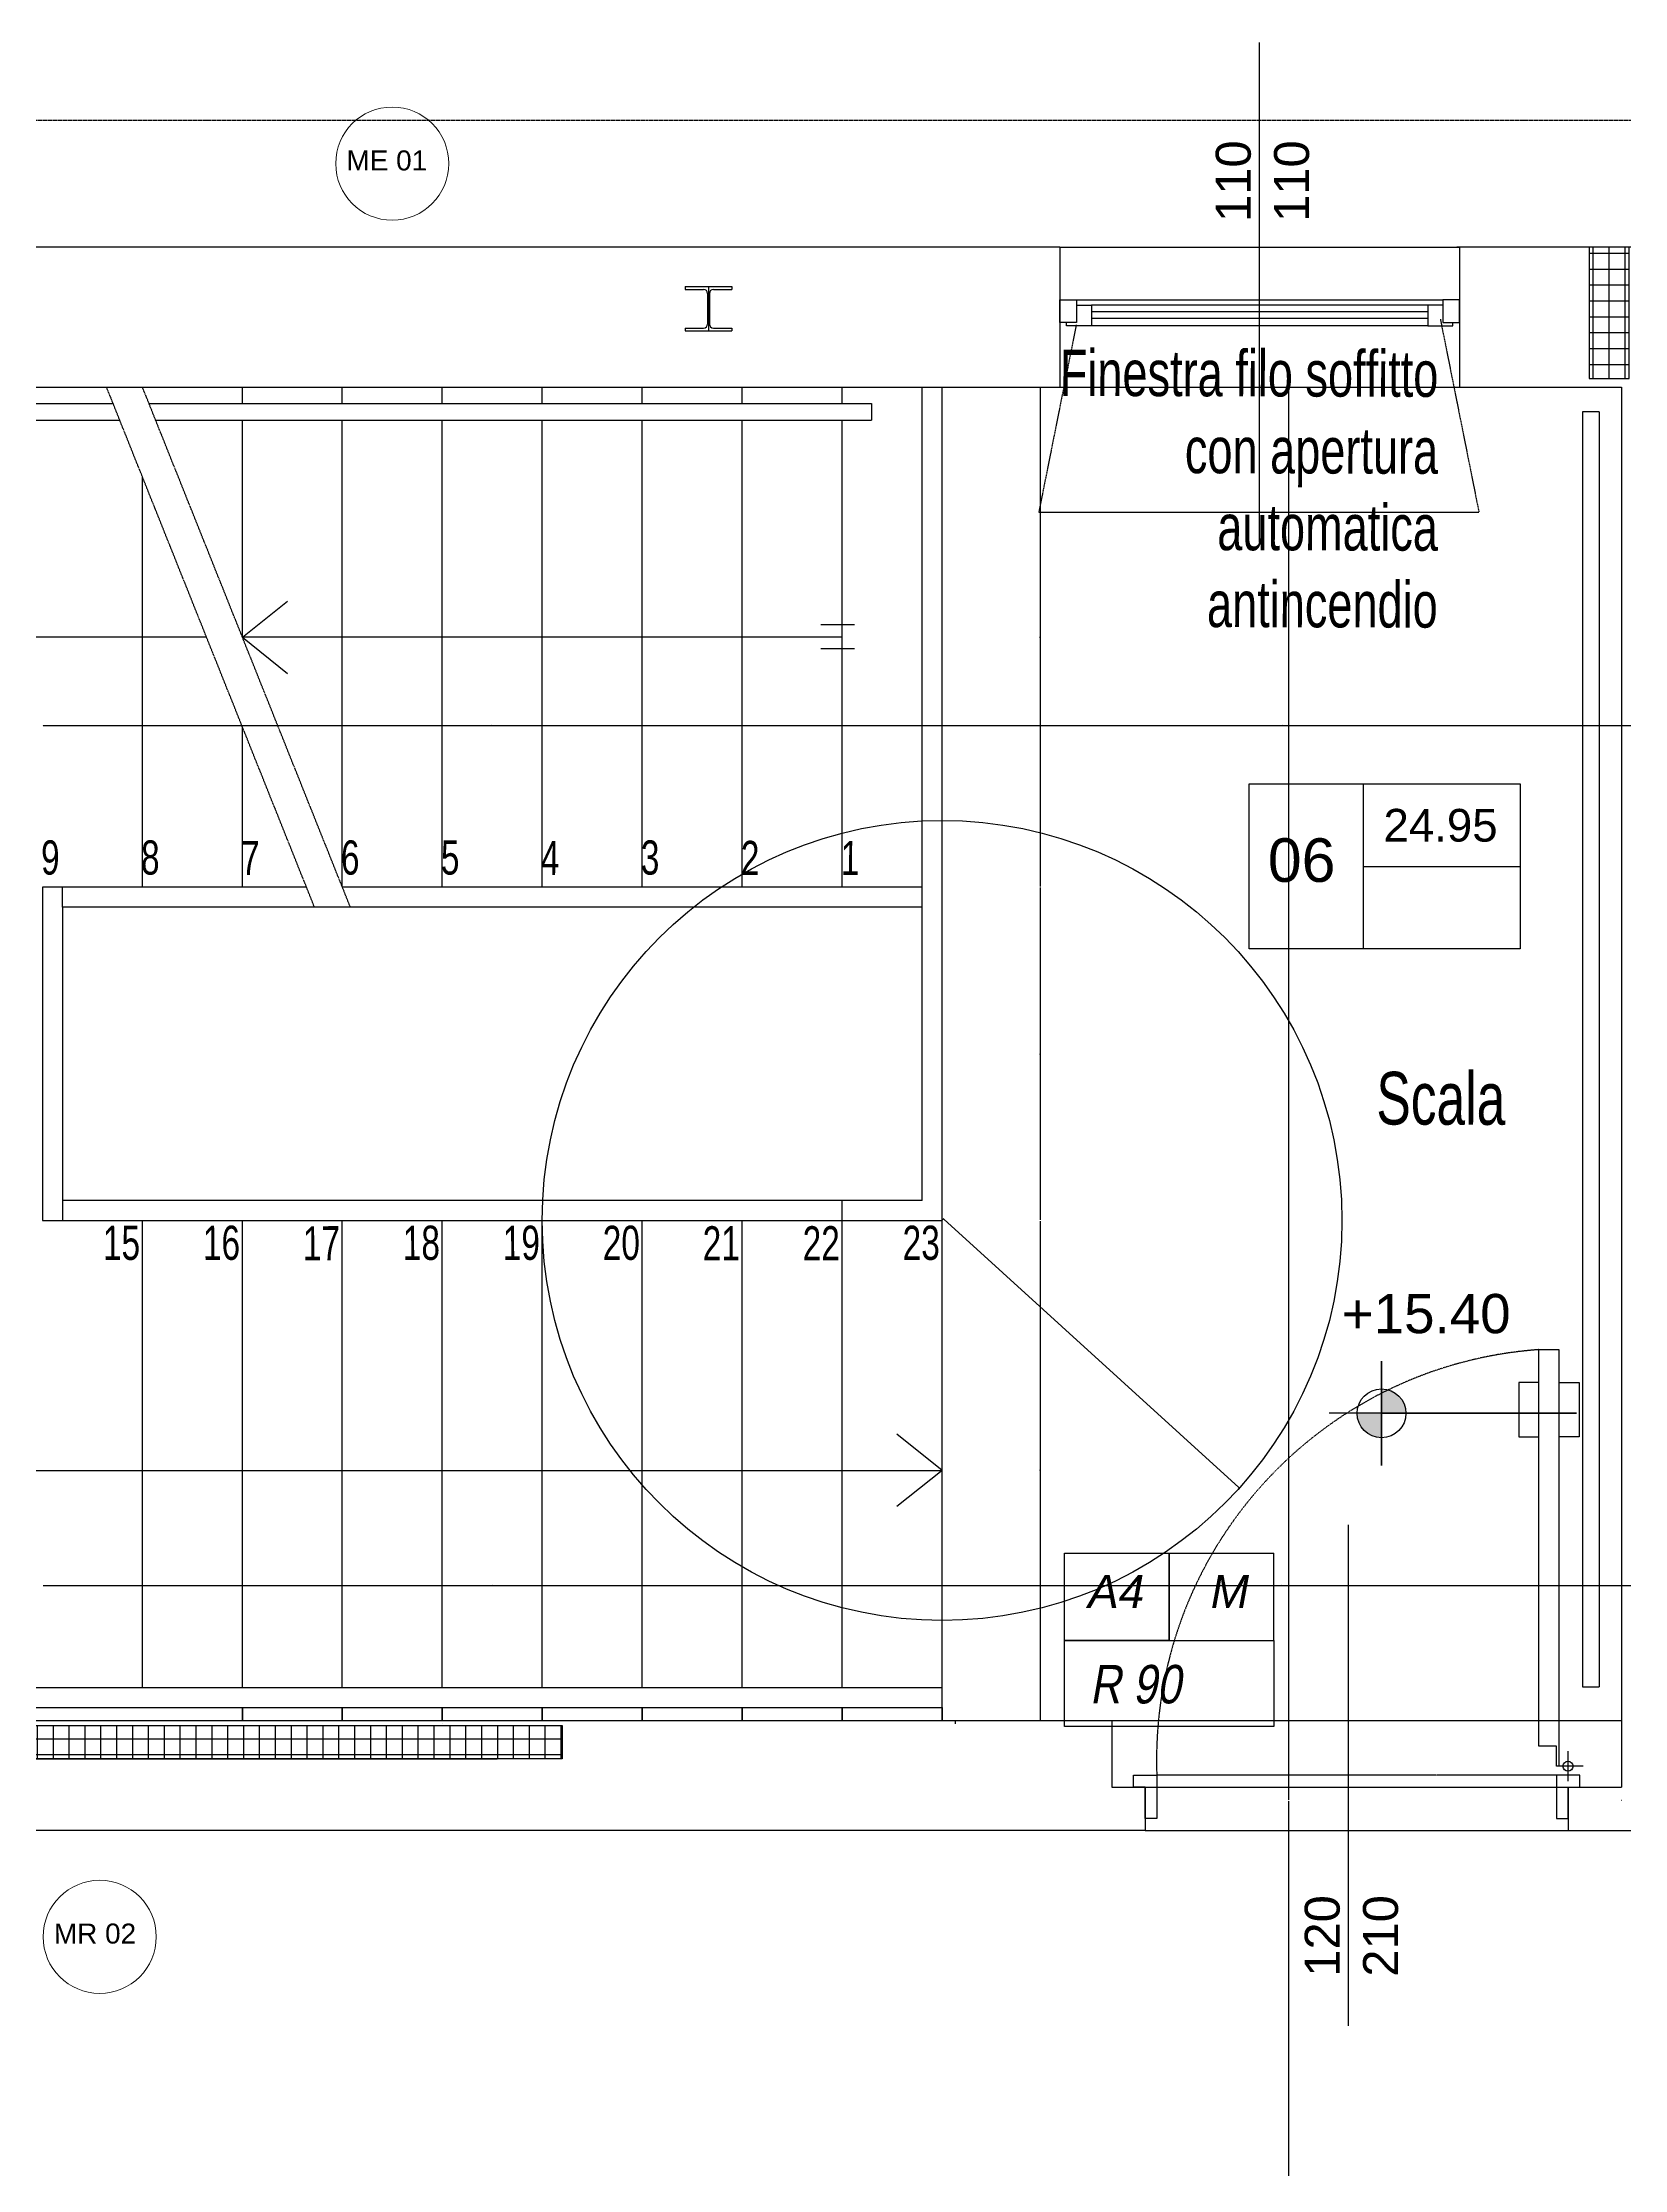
# Model space of a CAD drawing. Header units: millimetres. Extents: x -3782782348 to 131293, y -36553 to 57271.
# Drawn here: x 92550 to 93025, y -18562 to -17924 of the extents above; entities that cross this region are included whole.
import ezdxf

# ---------------------------------------------------------------- set-up
doc = ezdxf.new("R2010")
doc.units = ezdxf.units.MM
doc.header["$LTSCALE"] = 0.01
for name, pattern in [('ACAD_ISO03W100', [30, 12, -18]), ('CONTINOUS', [0]), ('DASHDOT', [25.4, 12.7, -6.35, 0, -6.35]), ('HIDDEN', [0.375, 0.25, -0.125]), ('HIDDEN2', [4.7625, 3.175, -1.5875])]:
    doc.linetypes.add(name, pattern=pattern)
doc.layers.get('Defpoints').update_dxf_attribs({"color": 253})
for name, color, linetype in [('EPC QUARTO PILASTRI ACCIAIO DEFINITIVO', 1, 'ACAD_ISO03W100'), ('MR_MURATURA REI 90', 255, 'Continuous'), ('X_MURI', 8, 'Continuous'), ('X_Numerazione camere', 8, 'Continuous'), ('X_Proiezini', 1, 'Continuous'), ('X_quote 1', 253, 'Continuous'), ('X_Quote altimetriche', 5, 'Continuous'), ('X_quote serramenti interni', 251, 'CONTINOUS'), ('X_Serramenti Est', 1, 'Continuous'), ('X_Serramenti Int', 8, 'Continuous'), ('X_SIGLE ABACO', 1, 'Continuous'), ('X_TESTI', 253, 'Continuous')]:
    doc.layers.add(name, color=color, linetype=linetype)
doc.layers.add('MR_MURATURA REI SIMBOLI', color=130, linetype='Continuous', lineweight=5)
doc.layers.add('X_SCALE', color=1, linetype='Continuous', lineweight=25)
doc.styles.add('nomi', font='arial.ttf')
doc.styles.add('QUOTE', font='simplex.shx', dxfattribs={"width": 0.7})
doc.styles.get("Standard").update_dxf_attribs({"font": 'arial.ttf'})
doc.dimstyles.get("Standard").update_dxf_attribs({"dimscale": 0, "dimtxt": 0.18, "dimasz": 0.18, "dimexe": 0.18, "dimexo": 0.0625, "dimgap": 0.09, "dimtad": 1, "dimdec": 0, "dimzin": 0, "dimdsep": 46, "dimtxsty": 'Standard', "dimcen": 0.09, "dimclrd": 256, "dimclre": 256, "dimclrt": 5, "dimadec": 0, "dimazin": 0, "dimtfac": 1, "dimtdec": 0, "dimtix": 1, "dimtofl": 0, "dimtmove": 2, "dimatfit": 3, "dimfxl": 1, "dimtolj": 1, "dimtzin": 0, "dimarcsym": 0})

# ---------------------------------------------------------------- blocks, each defined once
blk = doc.blocks.new('*D145')
at = {"layer": 'Defpoints', "color": 0, "transparency": 16777216}
for p in [(92819.78, -18128.56, 0), (92549.78, -18143.56, 0), (92819.78, -18143.56, 0)]:
    blk.add_point(p, dxfattribs=at)
at = {"layer": 'X_quote 1', "lineweight": -2, "transparency": 16777216}
blk.add_line((92549.96, -18128.56, 0), (92819.6, -18128.56, 0), dxfattribs=at)
at = {"layer": 'X_quote 1', "transparency": 16777216}
for points in [[(92549.96, -18128.53, 0), (92549.96, -18128.59, 0), (92549.78, -18128.56, 0)], [(92819.6, -18128.53, 0), (92819.6, -18128.59, 0), (92819.78, -18128.56, 0)]]:
    blk.add_solid(points, dxfattribs=at)
at = {"layer": 'X_quote 1', "color": 5, "transparency": 16777216, "insert": (92684.78, -18128.38, 0), "char_height": 0.18, "attachment_point": 5}
blk.add_mtext('\\A1;270', dxfattribs=at)
blk = doc.blocks.new('*D146')
at = {"layer": 'Defpoints', "color": 0, "transparency": 16777216}
for p in [(93023.71, -18128.56, 0), (93023.71, -18128.56, 0), (92819.78, -18143.56, 0)]:
    blk.add_point(p, dxfattribs=at)
at = {"layer": 'X_quote 1', "lineweight": -2, "transparency": 16777216}
blk.add_line((92819.96, -18128.56, 0), (93023.53, -18128.56, 0), dxfattribs=at)
at = {"layer": 'X_quote 1', "transparency": 16777216}
for points in [[(92819.96, -18128.53, 0), (92819.96, -18128.59, 0), (92819.78, -18128.56, 0)], [(93023.53, -18128.53, 0), (93023.53, -18128.59, 0), (93023.71, -18128.56, 0)]]:
    blk.add_solid(points, dxfattribs=at)
at = {"layer": 'X_quote 1', "color": 5, "transparency": 16777216, "insert": (92921.74, -18128.38, 0), "char_height": 0.18, "attachment_point": 5}
blk.add_mtext('\\A1;204', dxfattribs=at)
blk = doc.blocks.new('*D147')
at = {"layer": 'Defpoints', "color": 0, "transparency": 16777216}
for p in [(92819.78, -18027.06, 0), (92819.78, -18177.02, 0), (92849.19, -18177.02, 0)]:
    blk.add_point(p, dxfattribs=at)
at = {"layer": 'X_quote 1', "lineweight": -2, "transparency": 16777216}
blk.add_line((92849.19, -18027.24, 0), (92849.19, -18176.84, 0), dxfattribs=at)
at = {"layer": 'X_quote 1', "transparency": 16777216}
for points in [[(92849.16, -18027.24, 0), (92849.22, -18027.24, 0), (92849.19, -18027.06, 0)], [(92849.16, -18176.84, 0), (92849.22, -18176.84, 0), (92849.19, -18177.02, 0)]]:
    blk.add_solid(points, dxfattribs=at)
at = {"layer": 'X_quote 1', "color": 5, "transparency": 16777216, "insert": (92849, -18102.04, 0), "char_height": 0.18, "attachment_point": 5, "rotation": 90}
blk.add_mtext('\\A1;150', dxfattribs=at)
blk = doc.blocks.new('*D148')
at = {"layer": 'Defpoints', "color": 0, "transparency": 16777216}
for p in [(92818.43, -18177.02, 0), (92818.43, -18277.06, 0), (92849.19, -18277.06, 0)]:
    blk.add_point(p, dxfattribs=at)
at = {"layer": 'X_quote 1', "lineweight": -2, "transparency": 16777216}
blk.add_line((92849.19, -18177.2, 0), (92849.19, -18276.88, 0), dxfattribs=at)
at = {"layer": 'X_quote 1', "transparency": 16777216}
for points in [[(92849.16, -18177.2, 0), (92849.22, -18177.2, 0), (92849.19, -18177.02, 0)], [(92849.16, -18276.88, 0), (92849.22, -18276.88, 0), (92849.19, -18277.06, 0)]]:
    blk.add_solid(points, dxfattribs=at)
at = {"layer": 'X_quote 1', "color": 5, "transparency": 16777216, "insert": (92849, -18227.04, 0), "char_height": 0.18, "attachment_point": 5, "rotation": 90}
blk.add_mtext('\\A1;100', dxfattribs=at)
blk = doc.blocks.new('quota altim')
at = {"layer": 'X_Quote altimetriche', "ltscale": 4}
h = blk.add_hatch(color=256, dxfattribs=at)
h.paths.add_polyline_path([(0, 18.7), (0, 0), (18.7, 0, 0.414214)])
h.paths.add_polyline_path([(0, 0), (-18.7, 0, 0.414214), (0, -18.7)])
blk.add_lwpolyline([(0, 0), (0, 40), (0, 40), (0, -40), (0, -40), (0, 0), (40, 0), (149.3, 0), (0, 0), (-40, 0), (-40, 0)], dxfattribs=at)
blk.add_circle((0, 0), 18.7, dxfattribs=at)
blk = doc.blocks.new('*D154')
at = {"layer": 'Defpoints', "color": 0, "transparency": 16777216}
for p in [(93023.71, -18386.6, 0), (93052.71, -18386.6, 0), (93052.71, -18386.6, 0)]:
    blk.add_point(p, dxfattribs=at)
at = {"layer": 'X_quote 1', "lineweight": -2, "transparency": 16777216}
blk.add_line((93023.89, -18386.6, 0), (93052.53, -18386.6, 0), dxfattribs=at)
at = {"layer": 'X_quote 1', "transparency": 16777216}
for points in [[(93023.89, -18386.57, 0), (93023.89, -18386.63, 0), (93023.71, -18386.6, 0)], [(93052.53, -18386.57, 0), (93052.53, -18386.63, 0), (93052.71, -18386.6, 0)]]:
    blk.add_solid(points, dxfattribs=at)
at = {"layer": 'X_quote 1', "color": 5, "transparency": 16777216, "insert": (93038.21, -18386.42, 0), "char_height": 0.18, "attachment_point": 5}
blk.add_mtext('\\A1;29', dxfattribs=at)
blk = doc.blocks.new('*D291')
at = {"layer": 'Defpoints', "color": 0, "transparency": 16777216}
for p in [(92549.78, -18352.03, 0), (92819.78, -18352.03, 0), (92819.78, -18386.6, 0)]:
    blk.add_point(p, dxfattribs=at)
at = {"layer": 'X_quote 1', "lineweight": -2, "transparency": 16777216}
blk.add_line((92549.96, -18386.6, 0), (92819.6, -18386.6, 0), dxfattribs=at)
at = {"layer": 'X_quote 1', "transparency": 16777216}
for points in [[(92549.96, -18386.57, 0), (92549.96, -18386.63, 0), (92549.78, -18386.6, 0)], [(92819.6, -18386.57, 0), (92819.6, -18386.63, 0), (92819.78, -18386.6, 0)]]:
    blk.add_solid(points, dxfattribs=at)
at = {"layer": 'X_quote 1', "color": 5, "transparency": 16777216, "insert": (92684.78, -18386.42, 0), "char_height": 0.18, "attachment_point": 5}
blk.add_mtext('\\A1;270', dxfattribs=at)
blk = doc.blocks.new('*D292')
at = {"layer": 'Defpoints', "color": 0, "transparency": 16777216}
for p in [(92819.78, -18352.03, 0), (93023.71, -18386.6, 0), (93023.71, -18386.6, 0)]:
    blk.add_point(p, dxfattribs=at)
at = {"layer": 'X_quote 1', "lineweight": -2, "transparency": 16777216}
blk.add_line((92819.96, -18386.6, 0), (93023.53, -18386.6, 0), dxfattribs=at)
at = {"layer": 'X_quote 1', "transparency": 16777216}
for points in [[(92819.96, -18386.57, 0), (92819.96, -18386.63, 0), (92819.78, -18386.6, 0)], [(93023.53, -18386.57, 0), (93023.53, -18386.63, 0), (93023.71, -18386.6, 0)]]:
    blk.add_solid(points, dxfattribs=at)
at = {"layer": 'X_quote 1', "color": 5, "transparency": 16777216, "insert": (92921.74, -18386.42, 0), "char_height": 0.18, "attachment_point": 5}
blk.add_mtext('\\A1;204', dxfattribs=at)
blk = doc.blocks.new('*D346')
at = {"layer": 'Defpoints', "color": 0, "transparency": 16777216}
for p in [(92819.78, -18277.06, 0), (92819.78, -18427.06, 0), (92849.19, -18427.06, 0)]:
    blk.add_point(p, dxfattribs=at)
at = {"layer": 'X_quote 1', "lineweight": -2, "transparency": 16777216}
blk.add_line((92849.19, -18277.24, 0), (92849.19, -18426.88, 0), dxfattribs=at)
at = {"layer": 'X_quote 1', "transparency": 16777216}
for points in [[(92849.16, -18277.24, 0), (92849.22, -18277.24, 0), (92849.19, -18277.06, 0)], [(92849.16, -18426.88, 0), (92849.22, -18426.88, 0), (92849.19, -18427.06, 0)]]:
    blk.add_solid(points, dxfattribs=at)
at = {"layer": 'X_quote 1', "color": 5, "transparency": 16777216, "insert": (92849, -18352.06, 0), "char_height": 0.18, "attachment_point": 5, "rotation": 90}
blk.add_mtext('\\A1;150', dxfattribs=at)
blk = doc.blocks.new('*D348')
at = {"layer": 'Defpoints', "color": 0, "transparency": 16777216}
for p in [(93023.71, -18027.06, 0), (93039.71, -18027.06, 0), (93039.71, -18128.56, 0)]:
    blk.add_point(p, dxfattribs=at)
at = {"layer": 'X_quote 1', "lineweight": -2, "transparency": 16777216}
blk.add_line((93023.89, -18128.56, 0), (93039.53, -18128.56, 0), dxfattribs=at)
at = {"layer": 'X_quote 1', "transparency": 16777216}
for points in [[(93023.89, -18128.53, 0), (93023.89, -18128.59, 0), (93023.71, -18128.56, 0)], [(93039.53, -18128.53, 0), (93039.53, -18128.59, 0), (93039.71, -18128.56, 0)]]:
    blk.add_solid(points, dxfattribs=at)
at = {"layer": 'X_quote 1', "color": 5, "transparency": 16777216, "insert": (93031.71, -18128.38, 0), "char_height": 0.18, "attachment_point": 5}
blk.add_mtext('\\A1;16', dxfattribs=at)
blk = doc.blocks.new('*D190')
at = {"layer": 'Defpoints', "color": 0, "transparency": 16777216}
for p in [(92923.86, -18451.06, 0), (92938.86, -18451.06, 0), (92938.86, -18725.06, 0)]:
    blk.add_point(p, dxfattribs=at)
at = {"layer": 'X_quote 1', "lineweight": -2, "transparency": 16777216}
blk.add_line((92923.86, -18724.88, 0), (92923.86, -18451.24, 0), dxfattribs=at)
at = {"layer": 'X_quote 1', "transparency": 16777216}
for points in [[(92923.83, -18451.24, 0), (92923.89, -18451.24, 0), (92923.86, -18451.06, 0)], [(92923.83, -18724.88, 0), (92923.89, -18724.88, 0), (92923.86, -18725.06, 0)]]:
    blk.add_solid(points, dxfattribs=at)
at = {"layer": 'X_quote 1', "color": 5, "transparency": 16777216, "insert": (92923.68, -18588.06, 0), "char_height": 0.18, "attachment_point": 5, "rotation": 90}
blk.add_mtext('\\A1;274', dxfattribs=at)
blk = doc.blocks.new('*D191')
at = {"layer": 'Defpoints', "color": 0, "transparency": 16777216}
for p in [(92923.86, -18427.06, 0), (92988.86, -18427.06, 0), (92938.86, -18451.06, 0)]:
    blk.add_point(p, dxfattribs=at)
at = {"layer": 'X_quote 1', "lineweight": -2, "transparency": 16777216}
blk.add_line((92923.86, -18450.88, 0), (92923.86, -18427.24, 0), dxfattribs=at)
at = {"layer": 'X_quote 1', "transparency": 16777216}
for points in [[(92923.83, -18427.24, 0), (92923.89, -18427.24, 0), (92923.86, -18427.06, 0)], [(92923.83, -18450.88, 0), (92923.89, -18450.88, 0), (92923.86, -18451.06, 0)]]:
    blk.add_solid(points, dxfattribs=at)
at = {"layer": 'X_quote 1', "color": 5, "transparency": 16777216, "insert": (92923.68, -18439.06, 0), "char_height": 0.18, "attachment_point": 5, "rotation": 90}
blk.add_mtext('\\A1;24', dxfattribs=at)
blk = doc.blocks.new('*D356')
at = {"layer": 'Defpoints', "color": 0, "transparency": 16777216}
for p in [(93068.87, -17985.06), (93068.87, -17985.06, 0), (92923.86, -18027.06, 0)]:
    blk.add_point(p, dxfattribs=at)
at = {"layer": 'X_quote 1', "lineweight": -2, "transparency": 16777216}
blk.add_line((93068.87, -18026.88, 0), (93068.87, -17985.24, 0), dxfattribs=at)
at = {"layer": 'X_quote 1', "transparency": 16777216}
for points in [[(93068.84, -17985.24, 0), (93068.9, -17985.24, 0), (93068.87, -17985.06, 0)], [(93068.84, -18026.88, 0), (93068.9, -18026.88, 0), (93068.87, -18027.06, 0)]]:
    blk.add_solid(points, dxfattribs=at)
at = {"layer": 'X_quote 1', "color": 5, "transparency": 16777216, "insert": (93068.69, -18006.06, 0), "char_height": 0.18, "attachment_point": 5, "rotation": 90}
blk.add_mtext('\\A1;42', dxfattribs=at)
blk = doc.blocks.new('*D192')
at = {"layer": 'Defpoints', "color": 0, "transparency": 16777216}
for p in [(92923.86, -18027.06, 0), (93023.71, -18027.06, 0), (93023.71, -18427.06)]:
    blk.add_point(p, dxfattribs=at)
at = {"layer": 'X_quote 1', "lineweight": -2, "transparency": 16777216}
blk.add_line((92923.86, -18426.88, 0), (92923.86, -18027.24, 0), dxfattribs=at)
at = {"layer": 'X_quote 1', "transparency": 16777216}
for points in [[(92923.83, -18027.24, 0), (92923.89, -18027.24, 0), (92923.86, -18027.06, 0)], [(92923.83, -18426.88, 0), (92923.89, -18426.88, 0), (92923.86, -18427.06, 0)]]:
    blk.add_solid(points, dxfattribs=at)
at = {"layer": 'X_quote 1', "color": 5, "transparency": 16777216, "insert": (92923.68, -18227.06, 0), "char_height": 0.18, "attachment_point": 5, "rotation": 90}
blk.add_mtext('\\A1;400', dxfattribs=at)
blk = doc.blocks.new('porta 120 metallica')
blk.add_line((66, 71.65), (66, -78.72))
at = {"linetype": 'ByBlock'}
for p, q in [((-4.42, -6.24), (3.42, -6.24)), ((0.09, -10.75), (0.09, -1.73))]:
    blk.add_line(p, q, dxfattribs=at)
at = {"color": 5, "linetype": 'HIDDEN2'}
blk.add_line((3.5, -3.53), (123.5, -3.53), dxfattribs=at)
at = {"linetype": 'ByBlock'}
for points in [[(-3.5, 0), (-3.5, -3.53), (3.5, -3.53), (3.5, 9.47), (0, 9.47), (0, 0)], [(123.5, -3.53), (123.5, 9.47), (127, 9.47), (127, 0), (130.5, 0), (130.5, -3.53)], [(8.79, -12.27), (8.79, -131.24), (3.49, -131.24), (3.49, -131.24), (2.79, -131.24), (2.79, -6.24), (3.49, -6.24), (3.49, -12.27)]]:
    blk.add_lwpolyline(points, close=True, dxfattribs=at)
for points in [[(2.8, -121.42), (-3.26, -121.42), (-3.26, -105.12), (2.79, -105.12)], [(8.79, -121.42), (14.85, -121.42), (14.85, -105.12), (8.79, -105.12)]]:
    blk.add_lwpolyline(points, dxfattribs=at)
blk.add_circle((0.09, -6.24), 1.51, dxfattribs=at)
at = {"color": 5, "linetype": 'HIDDEN2'}
blk.add_arc((0.02, -7.99), 123.56, 274.07323, 2.06635, dxfattribs=at)
blk = doc.blocks.new('*D384')
at = {"layer": 'Defpoints', "color": 0, "ltscale": 200, "transparency": 16777216}
for p in [(92819.78, -18277.06, 0), (92909, -18357.31, 0), (92908.58, -18357.77, 0)]:
    blk.add_point(p, dxfattribs=at)
at = {"layer": 'X_quote 1', "lineweight": -2, "ltscale": 200, "transparency": 16777216}
for p, q in [((92819.82, -18277.01, 0), (92820.32, -18276.46, 0)), ((92820.33, -18276.72, 0), (92908.87, -18357.18, 0)), ((92908.62, -18357.72, 0), (92909.12, -18357.17, 0))]:
    blk.add_line(p, q, dxfattribs=at)
at = {"layer": 'X_quote 1', "ltscale": 200, "transparency": 16777216}
for points in [[(92820.35, -18276.7, 0), (92820.31, -18276.74, 0), (92820.2, -18276.6, 0)], [(92908.89, -18357.16, 0), (92908.85, -18357.21, 0), (92909, -18357.31, 0)]]:
    blk.add_solid(points, dxfattribs=at)
at = {"layer": 'X_quote 1', "color": 5, "ltscale": 200, "transparency": 16777216, "insert": (92864.72, -18316.82, 0), "char_height": 0.18, "attachment_point": 5, "rotation": 317.73507}
blk.add_mtext('\\A1;120', dxfattribs=at)

msp = doc.modelspace()

# ---------------------------------------------------------------- hatches: boundary and pattern name
at = {"layer": 'MR_MURATURA REI 90'}
h = msp.add_hatch(dxfattribs=at)
h.set_pattern_fill('NET', color=256, scale=1.5, angle=90, style=0)
h.set_pattern_definition([(90, (123261.8464, -13648.261), (-4.7625, 3e-16), []), (180, (123261.8464, -13648.261), (-6e-16, -4.7625), [])])
h.paths.add_polyline_path([(93026, -17985.06), (93014, -17985.06), (93014, -18024.45), (93026, -18024.45)])
h = msp.add_hatch(dxfattribs=at)
h.set_pattern_fill('NET', color=256, scale=1.5, style=0)
h.set_pattern_definition([(0, (96725, -48674.4036), (0, 4.7625), []), (90, (96725, -48674.4036), (-4.7625, 3e-16), [])])
h.paths.add_polyline_path([(92705.8, -18428.56), (92705.8, -18438.56), (92376.56, -18438.56), (92376.56, -18428.56)])

# ---------------------------------------------------------------- linework, layer by layer
at = {"layer": 'EPC QUARTO PILASTRI ACCIAIO DEFINITIVO', "linetype": 'CONTINOUS'}
for p, q in [((92742.68, -17996.9, 0), (92756.68, -17996.9, 0)), ((92742.68, -17996.9, 0), (92742.68, -17997.75, 0)), ((92742.68, -17996.9, 0), (92756.68, -17996.9, 0)), ((92742.68, -17996.9, 0), (92742.68, -17997.75, 0)), ((92742.68, -17996.9, 0), (92756.68, -17996.9, 0)), ((92742.68, -17996.9, 0), (92742.68, -17997.75, 0)), ((92742.68, -17997.75, 0), (92748.21, -17997.75, 0)), ((92742.68, -17997.75, 0), (92748.21, -17997.75, 0)), ((92742.68, -17997.75, 0), (92748.21, -17997.75, 0)), ((92749.41, -17998.95, 0), (92749.41, -18008.15, 0)), ((92749.41, -17998.95, 0), (92749.41, -18008.15, 0)), ((92749.41, -17998.95, 0), (92749.41, -18008.15, 0)), ((92749.68, -17996.9, 0), (92749.68, -18010.2, 0)), ((92749.68, -17996.9, 0), (92749.68, -18010.2, 0)), ((92749.68, -17996.9, 0), (92749.68, -18010.2, 0)), ((92749.96, -17998.95, 0), (92749.96, -18008.15, 0)), ((92749.96, -17998.95, 0), (92749.96, -18008.15, 0)), ((92749.96, -17998.95, 0), (92749.96, -18008.15, 0)), ((92751.16, -17997.75, 0), (92756.68, -17997.75, 0)), ((92751.16, -17997.75, 0), (92756.68, -17997.75, 0)), ((92751.16, -17997.75, 0), (92756.68, -17997.75, 0)), ((92756.68, -17996.9, 0), (92756.68, -17997.75, 0)), ((92756.68, -17996.9, 0), (92756.68, -17997.75, 0)), ((92756.68, -17996.9, 0), (92756.68, -17997.75, 0)), ((92742.68, -18009.35, 0), (92748.21, -18009.35, 0)), ((92742.68, -18009.35, 0), (92742.68, -18010.2, 0)), ((92742.68, -18009.35, 0), (92748.21, -18009.35, 0)), ((92742.68, -18009.35, 0), (92742.68, -18010.2, 0)), ((92742.68, -18009.35, 0), (92748.21, -18009.35, 0)), ((92742.68, -18009.35, 0), (92742.68, -18010.2, 0)), ((92742.68, -18010.2, 0), (92756.68, -18010.2, 0)), ((92742.68, -18010.2, 0), (92756.68, -18010.2, 0)), ((92742.68, -18010.2, 0), (92756.68, -18010.2, 0)), ((92751.16, -18009.35, 0), (92756.68, -18009.35, 0)), ((92751.16, -18009.35, 0), (92756.68, -18009.35, 0)), ((92751.16, -18009.35, 0), (92756.68, -18009.35, 0)), ((92756.68, -18009.35, 0), (92756.68, -18010.2, 0)), ((92756.68, -18009.35, 0), (92756.68, -18010.2, 0)), ((92756.68, -18009.35, 0), (92756.68, -18010.2, 0))]:
    msp.add_line(p, q, dxfattribs=at)
for centre, start, end in [((92748.21, -17998.95, 0), 0, 90), ((92748.21, -17998.95, 0), 0, 90), ((92748.21, -17998.95, 0), 0, 90), ((92751.16, -17998.95, 0), 90, 180), ((92751.16, -17998.95, 0), 90, 180), ((92751.16, -17998.95, 0), 90, 180), ((92748.21, -18008.15, 0), 270, 0), ((92748.21, -18008.15, 0), 270, 0), ((92748.21, -18008.15, 0), 270, 0), ((92751.16, -18008.15, 0), 180, 270), ((92751.16, -18008.15, 0), 180, 270), ((92751.16, -18008.15, 0), 180, 270)]:
    msp.add_arc(centre, 1.2, start, end, dxfattribs=at)
at = {"layer": 'MR_MURATURA REI 90'}
msp.add_line((92686.3, -18438.63, 0), (92514.95, -18438.63, 0), dxfattribs=at)
at = {"layer": 'MR_MURATURA REI 90', "elevation": 0}
for points in [[(93014, -18024.45), (93014, -18024.45), (93026, -18024.45), (93026, -17985.06)], [(93014, -17985.06), (93014, -18024.45)], [(92705.8, -18428.56), (92705.8, -18428.56), (92705.8, -18438.56), (92376.56, -18438.56), (92376.56, -18428.56), (92705.8, -18428.56)]]:
    msp.add_lwpolyline(points, dxfattribs=at)
at = {"layer": 'MR_MURATURA REI SIMBOLI'}
for centre in [(92654.77, -17960.01, 0), (92566.97, -18491.96, 0)]:
    msp.add_circle(centre, 16.97, dxfattribs=at)
at = {"layer": 'X_MURI', "ltscale": 30}
for p, q in [((92855.08, -17985.06), (91998.68, -17985.06)), ((92855.08, -17985.06), (92855.08, -18027.06, 0)), ((93087.66, -17985.06), (92974.29, -17985.06)), ((92975.08, -17985.06), (92975.08, -18027.06, 0)), ((92399.77, -18027.06, 0), (92855.08, -18027.06, 0)), ((92975.08, -18027.06, 0), (93023.71, -18027.06, 0)), ((93023.71, -18027.06, 0), (93023.71, -18447.06, 0)), ((93007.71, -18447.05, 0), (93023.71, -18447.05, 0)), ((93023.78, -18451.06, 0), (93023.71, -18451.06, 0))]:
    msp.add_line(p, q, dxfattribs=at)
at = {"layer": 'X_MURI', "ltscale": 30, "elevation": 0}
for points in [[(92399.78, -18427.06), (92399.78, -18027.06), (92855.08, -18027.06)], [(92399.78, -18427.06), (92399.78, -18027.06), (92855.08, -18027.06)], [(92975.08, -18027.06), (93023.71, -18027.06), (93023.72, -18427.06)], [(92975.08, -18027.06), (93023.71, -18027.06), (93023.72, -18427.06)], [(92399.28, -18427.06), (92870.71, -18427.06), (92870.71, -18447.05), (92880.71, -18447.05), (92880.71, -18460.04), (92493.78, -18460.04), (92493.78, -18483.06), (92388.56, -18483.06), (92388.56, -18493.89)], [(93007.71, -18447.05), (93007.71, -18460.04), (93464.78, -18460.04), (93464.78, -18427.06)]]:
    msp.add_lwpolyline(points, dxfattribs=at)
at = {"layer": 'X_Numerazione camere'}
for p, q in [((92946.11, -18146.07, 0), (92946.11, -18195.62, 0)), ((92946.11, -18146.07, 0), (92946.11, -18195.62, 0)), ((92946.11, -18170.84, 0), (92993.27, -18170.84, 0)), ((92946.11, -18170.84, 0), (92993.27, -18170.84, 0))]:
    msp.add_line(p, q, dxfattribs=at)
at = {"layer": 'X_Numerazione camere', "elevation": 0}
msp.add_lwpolyline([(92911.9, -18146.07), (92993.27, -18146.07), (92993.27, -18195.62), (92911.9, -18195.62)], close=True, dxfattribs=at)
msp.add_lwpolyline([(92911.9, -18146.07), (92993.27, -18146.07), (92993.27, -18195.62), (92911.9, -18195.62)], close=True, dxfattribs=at)
at = {"layer": 'X_Proiezini', "linetype": 'HIDDEN', "ltscale": 100}
msp.add_line((93934.72, -17947.04, 0), (91651.73, -17947.04, 0), dxfattribs=at)
at = {"layer": 'X_Proiezini', "ltscale": 0.5}
msp.add_line((92823.71, -18427.06, 0), (92823.71, -18428.06, 0), dxfattribs=at)
msp.add_line((92823.71, -18427.06, 0), (92823.71, -18428.06, 0), dxfattribs=at)
at = {"layer": 'X_Proiezini', "linetype": 'HIDDEN', "ltscale": 50}
for p, q in [((92823.71, -18427.06, 0), (93023.71, -18427.06, 0)), ((92880.71, -18447.05, 0), (93007.71, -18447.05, 0)), ((92880.71, -18460.05, 0), (93007.71, -18460.05, 0))]:
    msp.add_line(p, q, dxfattribs=at)
at = {"layer": 'X_quote 1', "ltscale": 200}
msp.add_circle((92819.78, -18277.06, 0), 120, dxfattribs=at)
at = {"layer": 'X_SCALE', "ltscale": 0.5}
for p, q in [((92855.08, -17985.06), (92975.08, -17985.06)), ((92609.78, -18031.95, 0), (92609.78, -18027.06, 0)), ((92609.78, -18031.95, 0), (92609.78, -18027.06, 0)), ((92639.78, -18031.95, 0), (92639.78, -18027.06, 0)), ((92639.78, -18031.95, 0), (92639.78, -18027.06, 0)), ((92669.77, -18027.07, 0), (92669.77, -18027.06, 0)), ((92669.78, -18031.95, 0), (92669.78, -18027.06, 0)), ((92669.78, -18031.95, 0), (92669.78, -18027.06, 0)), ((92699.78, -18031.95, 0), (92699.78, -18027.06, 0)), ((92699.78, -18031.95, 0), (92699.78, -18027.06, 0)), ((92729.78, -18031.95, 0), (92729.78, -18027.05, 0)), ((92729.78, -18031.95, 0), (92729.78, -18027.06, 0)), ((92759.78, -18031.95, 0), (92759.78, -18027.04, 0)), ((92759.78, -18031.95, 0), (92759.78, -18027.06, 0)), ((92789.78, -18031.95, 0), (92789.78, -18027.03, 0)), ((92789.78, -18031.95, 0), (92789.78, -18027.03, 0)), ((92855.08, -18027.06, 0), (92975.08, -18027.06, 0)), ((92408.7, -18031.95, 0), (92570.97, -18031.95, 0)), ((92413.7, -18036.95, 0), (92572.97, -18036.95, 0)), ((92581.75, -18031.95, 0), (92606.45, -18031.95, 0)), ((92583.75, -18036.95, 0), (92605.22, -18036.95, 0)), ((92605.22, -18036.95, 0), (92798.6, -18036.95, 0)), ((92606.45, -18031.95, 0), (92798.6, -18031.95, 0)), ((92609.78, -18102.03, 0), (92609.78, -18036.95, 0)), ((92639.78, -18177.06, 0), (92639.78, -18036.95, 0)), ((92669.78, -18177.06, 0), (92669.78, -18036.95, 0)), ((92699.78, -18177.06, 0), (92699.78, -18036.95, 0)), ((92729.78, -18177.05, 0), (92729.78, -18036.95, 0)), ((92759.78, -18177.04, 0), (92759.78, -18036.95, 0)), ((92789.78, -18177.03, 0), (92789.78, -18036.95, 0)), ((92789.78, -18177.03, 0), (92789.78, -18036.95, 0)), ((92798.6, -18031.95, 0), (92798.6, -18036.95, 0)), ((92798.6, -18031.95, 0), (92798.6, -18036.95, 0)), ((93012.02, -18034.49, 0), (93012.02, -18416.94, 0)), ((93017.02, -18034.49, 0), (93012.02, -18034.49, 0)), ((93017.02, -18034.49, 0), (93017.02, -18416.94, 0)), ((92579.78, -18177.06, 0), (92579.78, -18053.96, 0)), ((92793.49, -18098.42), (92783.39, -18098.42)), ((92793.49, -18105.6), (92783.39, -18105.6)), ((92609.78, -18177.06, 0), (92609.78, -18128.96, 0)), ((92579.78, -18417.13, 0), (92579.78, -18277.06, 0)), ((92609.78, -18417.13, 0), (92609.78, -18277.06, 0)), ((92639.78, -18417.13, 0), (92639.78, -18277.06, 0)), ((92669.78, -18417.13, 0), (92669.78, -18277.06, 0)), ((92699.78, -18417.13, 0), (92699.78, -18277.06, 0)), ((92729.78, -18417.13, 0), (92729.78, -18277.06, 0)), ((92759.78, -18417.13, 0), (92759.78, -18277.06, 0)), ((92789.78, -18417.13, 0), (92789.78, -18277.06, 0)), ((92819.78, -18417.13, 0), (92819.78, -18277.06, 0)), ((92413.71, -18417.13, 0), (92585.08, -18417.13, 0)), ((92583.75, -18417.13, 0), (92605.22, -18417.13, 0)), ((92605.22, -18417.13, 0), (92819.78, -18417.13, 0)), ((92819.78, -18423.13, 0), (92819.78, -18417.13, 0)), ((92819.78, -18423.13, 0), (92819.78, -18417.13, 0)), ((93012.02, -18416.94, 0), (93017.02, -18416.94, 0)), ((92408.71, -18423.13, 0), (92606.45, -18423.13, 0)), ((92606.45, -18423.13, 0), (92819.78, -18423.13, 0)), ((92609.78, -18427.06, 0), (92609.78, -18423.13, 0)), ((92609.78, -18423.13, 0), (92609.78, -18427.06, 0)), ((92609.78, -18423.13, 0), (92609.78, -18427.06, 0)), ((92639.78, -18427.06, 0), (92639.78, -18423.13, 0)), ((92639.78, -18423.13, 0), (92639.78, -18427.06, 0)), ((92639.78, -18423.13, 0), (92639.78, -18427.06, 0)), ((92669.78, -18427.06, 0), (92669.78, -18423.13, 0)), ((92669.78, -18423.13, 0), (92669.78, -18427.06, 0)), ((92669.78, -18423.13, 0), (92669.78, -18427.06, 0)), ((92699.78, -18427.06, 0), (92699.78, -18423.13, 0)), ((92699.78, -18423.13, 0), (92699.78, -18427.06, 0)), ((92699.78, -18423.13, 0), (92699.78, -18427.06, 0)), ((92729.78, -18427.06, 0), (92729.78, -18423.13, 0)), ((92729.78, -18423.13, 0), (92729.78, -18427.06, 0)), ((92729.78, -18423.13, 0), (92729.78, -18427.06, 0)), ((92759.78, -18427.06, 0), (92759.78, -18423.13, 0)), ((92759.78, -18423.13, 0), (92759.78, -18427.06, 0)), ((92759.78, -18423.13, 0), (92759.78, -18427.06, 0)), ((92789.78, -18427.06, 0), (92789.78, -18423.13, 0)), ((92789.78, -18423.13, 0), (92789.78, -18427.06, 0)), ((92789.78, -18423.13, 0), (92789.78, -18427.06, 0)), ((92819.78, -18427.06, 0), (92819.78, -18423.13, 0)), ((92819.78, -18423.13, 0), (92819.78, -18427.06, 0)), ((92819.78, -18423.13, 0), (92819.78, -18427.06, 0)), ((92669.77, -18428.01, 0), (92669.77, -18428.02, 0))]:
    msp.add_line(p, q, dxfattribs=at)
at = {"layer": 'X_SCALE', "ltscale": 4}
for p, q in [((92813.78, -18271.06, 0), (92813.78, -18027.06, 0)), ((92555.78, -18183.06, 0), (92555.78, -18177.06, 0)), ((92789.78, -18177.03, 0), (92789.78, -18177.06, 0)), ((92813.78, -18183.06, 0), (92555.78, -18183.06, 0)), ((92555.78, -18271.06, 0), (92555.78, -18277.06, 0)), ((92789.78, -18277.06, 0), (92789.78, -18271.06, 0))]:
    msp.add_line(p, q, dxfattribs=at)
at = {"layer": 'X_SCALE', "linetype": 'DASHDOT', "elevation": 0}
for points in [[(92631.42, -18183.06), (92569.01, -18027.03)], [(92642.19, -18183.06), (92579.78, -18027.03)]]:
    msp.add_lwpolyline(points, dxfattribs=at)
at = {"layer": 'X_SCALE', "ltscale": 0.5, "elevation": 0}
for points in [[(92789.78, -18031.95), (92789.78, -18027.06)], [(92819.78, -18277.06), (92819.78, -18277.06), (92819.78, -18027.06)], [(92599.01, -18102.03), (92474.76, -18102.03), (92474.76, -18352.03), (92819.78, -18352.03)], [(92789.78, -18102.03), (92609.78, -18102.03)], [(92629.02, -18177.06), (92549.78, -18177.06), (92549.78, -18277.06), (92819.78, -18277.06), (92819.78, -18277.06), (92819.78, -18277.06)], [(92813.78, -18177.06), (92639.78, -18177.06)], [(92789.78, -18423.13), (92789.78, -18427.06)], [(92819.78, -18423.13), (92819.78, -18427.06)]]:
    msp.add_lwpolyline(points, dxfattribs=at)
at = {"layer": 'X_SCALE', "ltscale": 30, "elevation": 0}
for points in [[(92609.78, -18102.03), (92623.32, -18091.29)], [(92609.78, -18102.03), (92623.32, -18112.93)], [(92819.78, -18352.1), (92806.24, -18341.2)], [(92819.78, -18352.1), (92806.24, -18362.83)]]:
    msp.add_lwpolyline(points, dxfattribs=at)
at = {"layer": 'X_SCALE', "ltscale": 4, "elevation": 0}
for points in [[(92789.78, -18177.07), (92789.77, -18177.07)], [(92819.78, -18183.06), (92819.78, -18177.06)], [(92629.02, -18183.06), (92555.78, -18183.06), (92555.78, -18271.06)], [(92813.78, -18271.06), (92555.78, -18271.06)]]:
    msp.add_lwpolyline(points, dxfattribs=at)
at = {"layer": 'X_Serramenti Est'}
msp.add_line((92915.08, -18073.69, 0), (92915.08, -17923.69, 0), dxfattribs=at)
at = {"layer": 'X_Serramenti Est', "linetype": 'Continuous'}
for p, q in [((92855.08, -18007.69, 0), (92855.08, -18000.89, 0)), ((92855.08, -18000.89, 0), (92860.08, -18000.89, 0)), ((92855.08, -18007.69, 0), (92855.08, -18000.89, 0)), ((92855.08, -18000.89, 0), (92860.08, -18000.89, 0)), ((92860.08, -18000.89, 0), (92970.08, -18000.89, 0)), ((92860.08, -18000.89, 0), (92970.08, -18000.89, 0)), ((92860.08, -18000.89, 0), (92860.08, -18007.69, 0)), ((92860.08, -18000.89, 0), (92860.08, -18007.69, 0)), ((92860.08, -18002.49, 0), (92864.58, -18002.49, 0)), ((92860.08, -18002.49, 0), (92864.58, -18002.49, 0)), ((92864.58, -18002.49, 0), (92864.58, -18008.69, 0)), ((92864.58, -18002.49, 0), (92864.58, -18008.69, 0)), ((92970.08, -18002.49, 0), (92965.58, -18002.49, 0)), ((92965.58, -18002.49, 0), (92965.58, -18008.69, 0)), ((92970.08, -18002.49, 0), (92965.58, -18002.49, 0)), ((92965.58, -18002.49, 0), (92965.58, -18008.69, 0)), ((92970.08, -18000.89, 0), (92970.08, -18007.69, 0)), ((92975.08, -18000.89, 0), (92970.08, -18000.89, 0)), ((92970.08, -18000.89, 0), (92970.08, -18007.69, 0)), ((92975.08, -18000.89, 0), (92970.08, -18000.89, 0)), ((92975.08, -18007.69, 0), (92975.08, -18000.89, 0)), ((92975.08, -18007.69, 0), (92975.08, -18000.89, 0)), ((92860.08, -18007.69, 0), (92855.08, -18007.69, 0)), ((92860.08, -18007.69, 0), (92855.08, -18007.69, 0)), ((92857.08, -18008.69, 0), (92857.08, -18007.69, 0)), ((92857.08, -18008.69, 0), (92857.08, -18007.69, 0)), ((92864.58, -18008.69, 0), (92857.08, -18008.69, 0)), ((92864.58, -18008.69, 0), (92857.08, -18008.69, 0)), ((92965.58, -18008.69, 0), (92864.58, -18008.69, 0)), ((92965.58, -18008.69, 0), (92864.58, -18008.69, 0)), ((92965.58, -18008.69, 0), (92973.08, -18008.69, 0)), ((92965.58, -18008.69, 0), (92973.08, -18008.69, 0)), ((92970.08, -18007.69, 0), (92975.08, -18007.69, 0)), ((92970.08, -18007.69, 0), (92975.08, -18007.69, 0)), ((92973.08, -18008.69, 0), (92973.08, -18007.69, 0)), ((92973.08, -18008.69, 0), (92973.08, -18007.69, 0))]:
    msp.add_line(p, q, dxfattribs=at)
at = {"layer": 'X_Serramenti Est', "color": 5, "linetype": 'Continuous'}
for p, q in [((92909.07, -18002.5, 0), (92864.58, -18002.49, 0)), ((92965.58, -18002.51, 0), (92864.58, -18002.49, 0)), ((92909.07, -18004.49, 0), (92864.58, -18004.49, 0)), ((92965.58, -18004.49, 0), (92864.58, -18004.49, 0)), ((92909.08, -18006.49, 0), (92864.58, -18006.49, 0)), ((92965.58, -18006.49, 0), (92864.58, -18006.49, 0))]:
    msp.add_line(p, q, dxfattribs=at)
at = {"layer": 'X_Serramenti Int', "linetype": 'HIDDEN', "ltscale": 60}
for p, q in [((92860.05, -18008.34, 0), (92848.79, -18064.61, 0)), ((92969.32, -18006.72, 0), (92980.9, -18064.61, 0)), ((92848.79, -18064.61, 0), (92980.9, -18064.61, 0))]:
    msp.add_line(p, q, dxfattribs=at)
at = {"layer": 'X_SIGLE ABACO'}
for p, q in [((92887.94, -18403.1, 0), (92887.94, -18376.9, 0)), ((92887.94, -18403.1, 0), (92887.94, -18376.9, 0)), ((92887.94, -18376.9, 0), (92919.34, -18376.9, 0)), ((92919.34, -18403.1, 0), (92919.34, -18376.9, 0)), ((92919.34, -18403.1, 0), (92919.34, -18376.9, 0)), ((92856.55, -18403.1, 0), (92919.34, -18403.1, 0))]:
    msp.add_line(p, q, dxfattribs=at)
at = {"layer": 'X_SIGLE ABACO', "elevation": 0}
msp.add_lwpolyline([(92856.55, -18376.9), (92887.91, -18376.9), (92887.91, -18403.1), (92856.55, -18403.1)], close=True, dxfattribs=at)
msp.add_lwpolyline([(92919.34, -18403.1), (92919.34, -18428.89), (92856.55, -18428.89), (92856.55, -18376.9), (92887.94, -18376.9)], dxfattribs=at)

# ---------------------------------------------------------------- block references
at = {"layer": 'X_Quote altimetriche', "xscale": 0.3919999999943684, "yscale": 0.3919999999943684, "zscale": 0.3919999999943684}
msp.add_blockref('quota altim', (92951.66, -18334.91, 0), dxfattribs=at)
at = {"layer": 'X_Serramenti Int', "rotation": 180}
msp.add_blockref('porta 120 metallica', (93007.71, -18447.05, 0), dxfattribs=at)

# ---------------------------------------------------------------- texts
at = {"layer": 'MR_MURATURA REI SIMBOLI', "char_height": 6, "width": 116.6418, "attachment_point": 4, "rotation": 0.04424, "style": 'nomi'}
for s, insert in [('ME 01', (92641.03, -17959.11, 0)), ('MR 02', (92553.22, -18491.05, 0))]:
    msp.add_mtext(s, dxfattribs=dict(at, insert=insert))
at = {"layer": 'X_Numerazione camere', "insert": (92986.5, -18158.58, 0), "char_height": 8.1648, "width": 81.6493, "attachment_point": 6, "rotation": 359.95576, "style": 'nomi'}
msp.add_mtext('{\\H1.2x;24.95}', dxfattribs=at)
at = {"layer": 'X_Numerazione camere', "color": 1, "insert": (92937.84, -18169.05, 0), "char_height": 8.1648, "width": 81.6493, "attachment_point": 6, "rotation": 359.95576, "style": 'nomi'}
msp.add_mtext('{\\H1.6x;06}', dxfattribs=at)
at = {"layer": 'X_Quote altimetriche', "ltscale": 4, "insert": (92939.71, -18299.12, 0), "char_height": 11.76, "width": 112.7992, "attachment_point": 1}
msp.add_mtext('{\\fArial|b0|i0|c0|p34;+15.40}', dxfattribs=at)
at = {"layer": 'X_quote serramenti interni', "char_height": 10.5, "attachment_point": 4, "style": 'nomi'}
for s, insert, width, rotation in [('110\\P110', (92916, -17977.5, 0), 105, 90.04793), ('\\pxql;120\\P210', (92942.7, -18503.94, 0), 105.0016, 90.04424)]:
    msp.add_mtext(s, dxfattribs=dict(at, insert=insert, width=width, rotation=rotation))
at = {"layer": 'X_SIGLE ABACO', "color": 251, "style": 'nomi', "oblique": 10, "width": 0.8}
msp.add_text('R 90', height=11.55, rotation=0.04793, dxfattribs=at).set_placement((92864.12, -18421.97, 0))
at = {"layer": 'X_SIGLE ABACO', "color": 251, "char_height": 11.55, "width": 115.5, "attachment_point": 6, "rotation": 0.04793, "style": 'nomi'}
for s, insert in [('{\\fArial|b0|i1|c0|p34;\\H0.8573x;A4}', (92880.49, -18388.38, 0)), ('{\\fArial|b0|i1|c0|p34;\\H0.8573x;M}', (92911.91, -18388.38, 0))]:
    msp.add_mtext(s, dxfattribs=dict(at, insert=insert))
at = {"layer": 'X_TESTI', "style": 'QUOTE'}
for s, insert, char_height, width, attachment_point, rotation in [('{\\fArial|b0|i0|c0|p34;\\H10.9x;Finestra filo soffitto con apertura automatica antincendio }', (92968.51, -18099.42, 0), 1.2701, 124.8693, 9, 359.85091), ('{\\fArial|b0|i0|c0|p34;\\H10.9x;9}', (92554.92, -18173.46, 0), 0.9412, 112.266, 9, 359.71981), ('{\\fArial|b0|i0|c0|p34;\\H10.9x;8}', (92584.92, -18173.46, 0), 0.9412, 112.266, 9, 359.71981), ('{\\fArial|b0|i0|c0|p34;\\H10.9x;7}', (92614.92, -18173.46, 0), 0.9412, 112.266, 9, 359.71981), ('{\\fArial|b0|i0|c0|p34;\\H10.9x;6}', (92644.92, -18173.46, 0), 0.9412, 112.266, 9, 359.71981), ('{\\fArial|b0|i0|c0|p34;\\H10.9x;5}', (92674.92, -18173.46, 0), 0.9412, 112.266, 9, 359.71981), ('{\\fArial|b0|i0|c0|p34;\\H10.9x;4}', (92704.92, -18173.46, 0), 0.9412, 112.266, 9, 359.71981), ('{\\fArial|b0|i0|c0|p34;\\H10.9x;3}', (92734.92, -18173.46, 0), 0.9412, 112.266, 9, 359.71981), ('{\\fArial|b0|i0|c0|p34;\\H10.9x;2}', (92764.92, -18173.46, 0), 0.9412, 112.266, 9, 359.71981), ('{\\fArial|b0|i0|c0|p34;\\H10.9x;1}', (92794.92, -18173.46, 0), 0.9412, 112.266, 9, 359.71981), ('{\\fArial|b0|i0|c0|p34;\\H10.9x;Scala }', (92988.8, -18248.6, 0), 1.4515, 113.5084, 9, 359.85091), ('{\\fArial|b0|i0|c0|p34;\\H10.9x;15}', (92567.95, -18289.07, 0), 0.9412, 112.266, 7, 0.28019), ('{\\fArial|b0|i0|c0|p34;\\H10.9x;16}', (92597.96, -18289.07, 0), 0.9412, 112.266, 7, 0.28019), ('{\\fArial|b0|i0|c0|p34;\\H10.9x;17}', (92627.96, -18289.07, 0), 0.9412, 112.266, 7, 0.28019), ('{\\fArial|b0|i0|c0|p34;\\H10.9x;18}', (92657.95, -18289.07, 0), 0.9412, 112.266, 7, 0.28019), ('{\\fArial|b0|i0|c0|p34;\\H10.9x;19}', (92687.96, -18289.07, 0), 0.9412, 112.266, 7, 0.28019), ('{\\fArial|b0|i0|c0|p34;\\H10.9x;20}', (92717.96, -18289.07, 0), 0.9412, 112.266, 7, 0.28019), ('{\\fArial|b0|i0|c0|p34;\\H10.9x;21}', (92747.96, -18289.07, 0), 0.9412, 112.266, 7, 0.28019), ('{\\fArial|b0|i0|c0|p34;\\H10.9x;22}', (92777.96, -18289.07, 0), 0.9412, 112.266, 7, 0.28019), ('{\\fArial|b0|i0|c0|p34;\\H10.9x;23}', (92807.96, -18289.07, 0), 0.9412, 112.266, 7, 0.28019)]:
    msp.add_mtext(s, dxfattribs=dict(at, insert=insert, char_height=char_height, width=width, attachment_point=attachment_point, rotation=rotation))

# ---------------------------------------------------------------- dimensions: what is measured, and where the dimension line sits
at = {"layer": 'X_quote 1'}
for base, p1, p2, picture, middle in [((93068.87, -17985.06, 0), (92923.86, -18027.06, 0), (93068.87, -17985.06), '*D356', (93068.69, -18006.06, 0)), ((92849.19, -18177.02, 0), (92819.78, -18027.06, 0), (92819.78, -18177.02, 0), '*D147', (92849, -18102.04, 0)), ((92923.86, -18027.06, 0), (93023.71, -18427.06), (93023.71, -18027.06, 0), '*D192', (92923.68, -18227.06, 0)), ((92849.19, -18277.06, 0), (92818.43, -18177.02, 0), (92818.43, -18277.06, 0), '*D148', (92849, -18227.04, 0)), ((92849.19, -18427.06, 0), (92819.78, -18277.06, 0), (92819.78, -18427.06, 0), '*D346', (92849, -18352.06, 0)), ((92923.86, -18427.06, 0), (92938.86, -18451.06, 0), (92988.86, -18427.06, 0), '*D191', (92923.68, -18439.06, 0)), ((92923.86, -18451.06, 0), (92938.86, -18725.06, 0), (92938.86, -18451.06, 0), '*D190', (92923.68, -18588.06, 0))]:
    dim = msp.add_linear_dim(base=base, p1=p1, p2=p2, angle=90, dimstyle='Standard', override={"dimscale": 1, "dimse1": 1, "dimse2": 1}, dxfattribs=at)
    dim.commit()
    dim.dimension.update_dxf_attribs({"geometry": picture, "text_midpoint": middle})
for base, p1, p2, picture, middle in [((93039.71, -18128.56, 0), (93023.71, -18027.06, 0), (93039.71, -18027.06, 0), '*D348', (93031.71, -18128.38, 0)), ((92819.78, -18128.56, 0), (92549.78, -18143.56, 0), (92819.78, -18143.56, 0), '*D145', (92684.78, -18128.38, 0)), ((93023.71, -18128.56, 0), (92819.78, -18143.56, 0), (93023.71, -18128.56, 0), '*D146', (92921.74, -18128.38, 0)), ((92819.78, -18386.6, 0), (92549.78, -18352.03, 0), (92819.78, -18352.03, 0), '*D291', (92684.78, -18386.42, 0)), ((93023.71, -18386.6, 0), (92819.78, -18352.03, 0), (93023.71, -18386.6, 0), '*D292', (92921.74, -18386.42, 0)), ((93052.71, -18386.6, 0), (93023.71, -18386.6, 0), (93052.71, -18386.6, 0), '*D154', (93038.21, -18386.42, 0))]:
    dim = msp.add_linear_dim(base=base, p1=p1, p2=p2, dimstyle='Standard', override={"dimscale": 1, "dimse1": 1, "dimse2": 1}, dxfattribs=at)
    dim.commit()
    dim.dimension.update_dxf_attribs({"geometry": picture, "text_midpoint": middle})
at = {"layer": 'X_quote 1', "ltscale": 200}
dim = msp.add_aligned_dim(p1=(92819.78, -18277.06, 0), p2=(92908.58, -18357.77, 0), distance=0.62, dimstyle='Standard', override={"dimscale": 1}, dxfattribs=at)
dim.commit()
dim.dimension.update_dxf_attribs({"geometry": '*D384', "text_midpoint": (92864.72, -18316.82, 0)})

doc.saveas('drawing.dxf')
